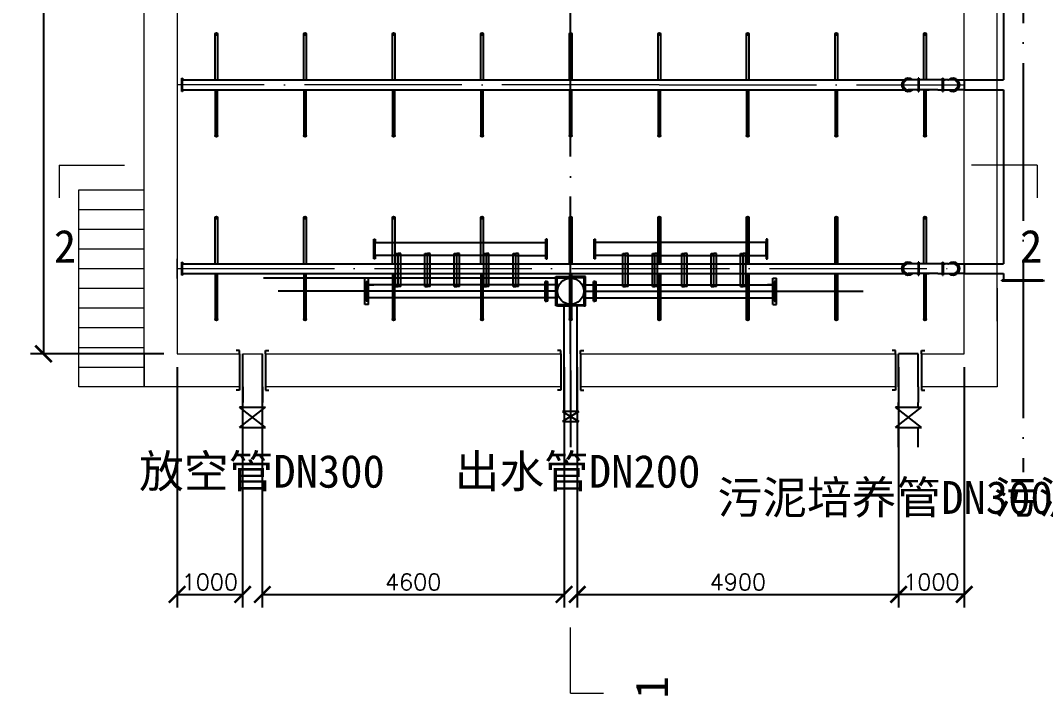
# Model space of a CAD drawing. Header units: millimetres. Extents: x 279 to 2876, y -494 to 1800.
# Drawn here: x 2311 to 2466.7, y 788.1 to 891 of the extents above; entities that cross this region are included whole.
import ezdxf

# ---------------------------------------------------------------- set-up
doc = ezdxf.new("R2010")
doc.units = ezdxf.units.MM
doc.linetypes.add('ACAD_ISO04W100', pattern=[30, 24, -3, 0, -3])
doc.layers.add('图层1', color=1, linetype='Continuous', lineweight=25, plot=False)
doc.layers.add('图层2', color=5, linetype='Continuous', lineweight=25, plot=False)
doc.layers.add('图层3', color=2, linetype='Continuous')
doc.styles.get("Standard").update_dxf_attribs({"font": 'txt', "bigfont": 'gbcbig.shx'})
doc.dimstyles.new('副本 ISO-25', dxfattribs={"dimtxt": 2.5, "dimasz": 2.5, "dimexe": 2, "dimexo": 2, "dimtad": 1, "dimlfac": 100, "dimtxsty": 'Standard', "dimblk": 'ARCHTICK', "dimcen": 2.5, "dimadec": 0, "dimazin": 0, "dimtfac": 1, "dimtmove": 0, "dimatfit": 3, "dimfxl": 1, "dimarcsym": 0})

# ---------------------------------------------------------------- blocks, each defined once
blk = doc.blocks.new('_ArchTick')
at = {"color": 0, "linetype": 'ByBlock', "const_width": 0.15}
blk.add_lwpolyline([(-0.5, -0.5), (0.5, 0.5)], dxfattribs=at)
blk = doc.blocks.new('*D5')
at = {"layer": '图层3', "color": 0, "lineweight": -2, "transparency": 16777216}
for p, q in [((2444.89, 838.17), (2444.89, 801.52)), ((2454.89, 838.17), (2454.89, 801.52)), ((2454.89, 803.52), (2444.89, 803.52))]:
    blk.add_line(p, q, dxfattribs=at)
at = {"layer": '图层3', "color": 0, "lineweight": -2, "transparency": 16777216, "xscale": 2.5, "yscale": 2.5, "zscale": 2.5, "rotation": 180}
blk.add_blockref('_ArchTick', (2444.89, 803.52), dxfattribs=at)
at = {"layer": '图层3', "color": 0, "lineweight": -2, "transparency": 16777216, "xscale": 2.5, "yscale": 2.5, "zscale": 2.5}
blk.add_blockref('_ArchTick', (2454.89, 803.52), dxfattribs=at)
at = {"layer": '图层3', "color": 0, "transparency": 16777216, "insert": (2449.89, 805.4), "char_height": 2.5, "attachment_point": 5}
blk.add_mtext('1000', dxfattribs=at)
blk = doc.blocks.new('*D6')
at = {"layer": '图层3', "color": 0, "lineweight": -2, "transparency": 16777216}
for p, q in [((2334.89, 838.17), (2334.89, 801.52)), ((2344.89, 838.17), (2344.89, 801.52)), ((2334.89, 803.52), (2344.89, 803.52))]:
    blk.add_line(p, q, dxfattribs=at)
at = {"layer": '图层3', "color": 0, "lineweight": -2, "transparency": 16777216, "xscale": 2.5, "yscale": 2.5, "zscale": 2.5, "rotation": 180}
blk.add_blockref('_ArchTick', (2334.89, 803.52), dxfattribs=at)
at = {"layer": '图层3', "color": 0, "lineweight": -2, "transparency": 16777216, "xscale": 2.5, "yscale": 2.5, "zscale": 2.5}
blk.add_blockref('_ArchTick', (2344.89, 803.52), dxfattribs=at)
at = {"layer": '图层3', "color": 0, "transparency": 16777216, "insert": (2339.89, 805.4), "char_height": 2.5, "attachment_point": 5}
blk.add_mtext('1000', dxfattribs=at)
blk = doc.blocks.new('*D7')
at = {"layer": '图层3', "color": 0, "lineweight": -2, "transparency": 16777216}
for p, q in [((2347.89, 838.17), (2347.89, 801.52)), ((2393.89, 838.17), (2393.89, 801.52)), ((2347.89, 803.52), (2393.89, 803.52))]:
    blk.add_line(p, q, dxfattribs=at)
at = {"layer": '图层3', "color": 0, "lineweight": -2, "transparency": 16777216, "xscale": 2.5, "yscale": 2.5, "zscale": 2.5, "rotation": 180}
blk.add_blockref('_ArchTick', (2347.89, 803.52), dxfattribs=at)
at = {"layer": '图层3', "color": 0, "lineweight": -2, "transparency": 16777216, "xscale": 2.5, "yscale": 2.5, "zscale": 2.5}
blk.add_blockref('_ArchTick', (2393.89, 803.52), dxfattribs=at)
at = {"layer": '图层3', "color": 0, "transparency": 16777216, "insert": (2370.89, 805.4), "char_height": 2.5, "attachment_point": 5}
blk.add_mtext('4600', dxfattribs=at)
blk = doc.blocks.new('*D4')
at = {"layer": '图层3', "color": 0, "lineweight": -2, "transparency": 16777216}
for p, q in [((2395.89, 838.17), (2395.89, 801.52)), ((2444.89, 838.17), (2444.89, 801.52)), ((2395.89, 803.52), (2444.89, 803.52))]:
    blk.add_line(p, q, dxfattribs=at)
at = {"layer": '图层3', "color": 0, "lineweight": -2, "transparency": 16777216, "xscale": 2.5, "yscale": 2.5, "zscale": 2.5, "rotation": 180}
blk.add_blockref('_ArchTick', (2395.89, 803.52), dxfattribs=at)
at = {"layer": '图层3', "color": 0, "lineweight": -2, "transparency": 16777216, "xscale": 2.5, "yscale": 2.5, "zscale": 2.5}
blk.add_blockref('_ArchTick', (2444.89, 803.52), dxfattribs=at)
at = {"layer": '图层3', "color": 0, "transparency": 16777216, "insert": (2420.39, 805.4), "char_height": 2.5, "attachment_point": 5}
blk.add_mtext('4900', dxfattribs=at)
blk = doc.blocks.new('*D9')
at = {"layer": '图层3', "color": 0, "lineweight": -2, "transparency": 16777216}
for p, q in [((2332.89, 1090.17), (2312.53, 1090.17)), ((2314.53, 1090.17), (2314.53, 840.17)), ((2332.89, 840.17), (2312.53, 840.17))]:
    blk.add_line(p, q, dxfattribs=at)
at = {"layer": '图层3', "color": 0, "lineweight": -2, "transparency": 16777216, "xscale": 2.5, "yscale": 2.5, "zscale": 2.5}
for p, rotation in [((2314.53, 1090.17), 90), ((2314.53, 840.17), 270)]:
    blk.add_blockref('_ArchTick', p, dxfattribs=dict(at, rotation=rotation))
at = {"layer": '图层3', "color": 0, "transparency": 16777216, "insert": (2312.65, 965.17), "char_height": 2.5, "attachment_point": 5, "rotation": 90}
blk.add_mtext('25000', dxfattribs=at)

msp = doc.modelspace()

# ---------------------------------------------------------------- linework, layer by layer
at = {"lineweight": 0}
for p, q in [((2459.89453, 845.16504), (2459.89453, 1095.16504)), ((2459.89453, 845.16504), (2459.89453, 1095.16504)), ((2329.89453, 835.16504), (2329.89453, 1085.16504)), ((2334.89453, 1080.16504), (2334.89453, 840.16504)), ((2454.89453, 840.16504), (2454.89453, 1080.16504)), ((2316.90268, 868.93092), (2316.90268, 863.93092)), ((2316.90268, 868.93092), (2326.90268, 868.93092)), ((2454.89453, 865.16504), (2454.89453, 868.66504)), ((2466.00491, 868.93092), (2456.00491, 868.93092)), ((2466.00491, 868.93092), (2456.00491, 868.93092)), ((2466.00491, 868.93092), (2466.00491, 863.93092)), ((2466.00491, 868.93092), (2466.00491, 863.93092)), ((2319.89453, 835.16504), (2319.89453, 865.16504)), ((2319.89453, 865.16504), (2329.89453, 865.16504)), ((2319.89453, 862.16504), (2329.89453, 862.16504)), ((2319.89453, 859.16504), (2329.89453, 859.16504)), ((2319.89453, 856.16504), (2329.89453, 856.16504)), ((2334.89453, 851.66504), (2334.89453, 854.66504)), ((2319.89453, 853.16504), (2329.89453, 853.16504)), ((2319.89453, 850.16504), (2329.89453, 850.16504)), ((2454.89453, 840.16504), (2454.89453, 850.16504)), ((2459.89453, 850.16504), (2459.89453, 840.16504)), ((2459.89453, 850.16504), (2459.89453, 840.16504)), ((2319.89453, 847.16504), (2329.89453, 847.16504)), ((2319.89453, 844.16504), (2329.89453, 844.16504)), ((2319.89453, 841.16504), (2329.89453, 841.16504)), ((2329.89453, 840.16504), (2329.89453, 835.16504)), ((2334.89453, 840.16504), (2344.39453, 840.16504)), ((2344.89453, 840.16504), (2347.89453, 840.16504)), ((2348.39453, 840.16504), (2393.39453, 840.16504)), ((2394.89453, 840.16504), (2394.89453, 837.61302)), ((2396.39453, 840.16504), (2444.39453, 840.16504)), ((2448.39453, 840.16504), (2454.89453, 840.16504)), ((2459.89453, 840.16504), (2459.89453, 835.16504)), ((2459.89453, 840.16504), (2459.89453, 835.16504)), ((2319.89453, 838.16504), (2329.89453, 838.16504)), ((2329.89453, 835.16504), (2319.89453, 835.16504)), ((2344.39453, 835.16504), (2329.89453, 835.16504)), ((2393.39453, 835.16504), (2348.39453, 835.16504)), ((2444.39453, 835.16504), (2396.39453, 835.16504)), ((2459.89453, 835.16504), (2448.39453, 835.16504)), ((2394.89453, 788.46426), (2394.89453, 798.46426)), ((2394.89453, 788.46426), (2399.89453, 788.46426))]:
    msp.add_line(p, q, dxfattribs=at)
at = {"linetype": 'ACAD_ISO04W100'}
for p, q in [((2463.89458, 1095.16504), (2463.89458, 822.16504)), ((2463.89458, 1095.16504), (2463.89458, 822.16504)), ((2394.89453, 840.16504), (2394.89453, 1090.16504)), ((2394.89453, 837.61302), (2394.89453, 825.97504))]:
    msp.add_line(p, q, dxfattribs=at)
at = {"linetype": 'ACAD_ISO04W100', "lineweight": 0}
for p, q in [((2408.39453, 881.16504), (2334.89453, 881.16504)), ((2408.39453, 881.16504), (2454.89453, 881.16504)), ((2334.89453, 853.16504), (2454.89453, 853.16504)), ((2394.89453, 837.61302), (2394.89453, 840.16504))]:
    msp.add_line(p, q, dxfattribs=at)
for p, q in [((2364.89453, 857.16562), (2364.89453, 857.66562)), ((2364.89453, 857.66562), (2365.09453, 857.66562)), ((2364.89453, 854.66562), (2364.89453, 857.16562)), ((2365.09453, 857.66562), (2365.09453, 857.16562)), ((2365.09453, 855.16562), (2365.09453, 857.16562)), ((2365.09453, 857.16562), (2391.11553, 857.16562)), ((2391.11553, 854.66562), (2391.11553, 857.66562)), ((2391.31553, 857.66562), (2391.11553, 857.66562)), ((2391.31553, 857.36562), (2391.31553, 857.66562)), ((2391.31553, 857.16562), (2391.31553, 857.36562)), ((2391.31553, 855.16562), (2391.31553, 857.16562)), ((2398.47354, 857.36562), (2398.47354, 857.66562)), ((2398.47354, 857.66562), (2398.67354, 857.66562)), ((2398.47354, 857.16562), (2398.47354, 857.36562)), ((2398.47354, 855.16562), (2398.47354, 857.16562)), ((2398.67354, 854.66562), (2398.67354, 857.66562)), ((2424.69453, 857.16562), (2398.67354, 857.16562)), ((2424.89453, 857.66562), (2424.69453, 857.66562)), ((2424.69453, 857.66562), (2424.69453, 857.16562)), ((2424.69453, 855.16562), (2424.69453, 857.16562)), ((2424.89453, 857.16562), (2424.89453, 857.66562)), ((2424.89453, 854.66562), (2424.89453, 857.16562)), ((2365.09453, 854.66562), (2364.89453, 854.66562)), ((2386.5287, 855.16562), (2365.09453, 855.16562)), ((2365.09453, 855.16562), (2365.09453, 854.66562)), ((2368.18137, 850.41562), (2368.18137, 855.46562)), ((2368.18137, 855.46562), (2368.58137, 855.46562)), ((2368.58137, 850.71562), (2368.58137, 855.46562)), ((2368.58137, 850.71562), (2368.58137, 855.46562)), ((2368.98137, 855.46562), (2368.58137, 855.46562)), ((2368.58137, 850.71562), (2368.58137, 855.40636)), ((2368.98137, 850.41562), (2368.98137, 855.46562)), ((2372.6682, 850.41562), (2372.6682, 855.46562)), ((2372.6682, 855.46562), (2373.0682, 855.46562)), ((2373.0682, 850.71562), (2373.0682, 855.46562)), ((2373.0682, 850.71562), (2373.0682, 855.46562)), ((2373.0682, 850.71562), (2373.0682, 855.46562)), ((2373.4682, 855.46562), (2373.0682, 855.46562)), ((2373.4682, 850.41562), (2373.4682, 855.46562)), ((2377.15503, 850.41562), (2377.15503, 855.46562)), ((2377.15503, 855.46562), (2377.55503, 855.46562)), ((2377.55503, 850.71562), (2377.55503, 855.46562)), ((2377.55503, 850.71562), (2377.55503, 855.46562)), ((2377.55503, 850.71562), (2377.55503, 855.46562)), ((2377.95503, 855.46562), (2377.55503, 855.46562)), ((2377.95503, 850.41562), (2377.95503, 855.46562)), ((2381.64186, 850.41562), (2381.64186, 855.46562)), ((2381.64186, 855.46562), (2382.04186, 855.46562)), ((2382.04186, 850.71562), (2382.04186, 855.46562)), ((2382.04186, 850.71562), (2382.04186, 855.46562)), ((2382.04186, 850.71562), (2382.04186, 855.46562)), ((2382.44186, 855.46562), (2382.04186, 855.46562)), ((2382.44186, 850.41562), (2382.44186, 855.46562)), ((2386.1287, 850.41562), (2386.1287, 855.46562)), ((2386.1287, 855.46562), (2386.5287, 855.46562)), ((2386.5287, 850.71562), (2386.5287, 855.46562)), ((2386.5287, 850.71562), (2386.5287, 855.46562)), ((2386.9287, 855.46562), (2386.5287, 855.46562)), ((2386.5287, 855.16562), (2389.29534, 855.16562)), ((2386.9287, 850.41562), (2386.9287, 855.46562)), ((2389.29534, 855.16562), (2391.11553, 855.16562)), ((2391.11553, 854.66562), (2391.31553, 854.66562)), ((2391.31553, 854.66562), (2391.31553, 855.16562)), ((2398.47354, 854.66562), (2398.47354, 855.16562)), ((2398.67354, 854.66562), (2398.47354, 854.66562)), ((2400.49373, 855.16562), (2398.67354, 855.16562)), ((2403.26037, 855.16562), (2400.49373, 855.16562)), ((2402.86037, 850.41562), (2402.86037, 855.46562)), ((2402.86037, 855.46562), (2403.26037, 855.46562)), ((2403.26037, 850.71562), (2403.26037, 855.46562)), ((2403.66037, 855.46562), (2403.26037, 855.46562)), ((2403.26037, 850.71562), (2403.26037, 855.46562)), ((2403.26037, 855.16562), (2424.69453, 855.16562)), ((2403.66037, 850.41562), (2403.66037, 855.46562)), ((2407.34721, 850.41562), (2407.34721, 855.46562)), ((2407.34721, 855.46562), (2407.74721, 855.46562)), ((2407.74721, 850.71562), (2407.74721, 855.46562)), ((2407.74721, 850.71562), (2407.74721, 855.46562)), ((2408.14721, 855.46562), (2407.74721, 855.46562)), ((2407.74721, 850.71562), (2407.74721, 855.46562)), ((2408.14721, 850.41562), (2408.14721, 855.46562)), ((2411.83404, 850.41562), (2411.83404, 855.46562)), ((2411.83404, 855.46562), (2412.23404, 855.46562)), ((2412.23404, 850.71562), (2412.23404, 855.46562)), ((2412.23404, 850.71562), (2412.23404, 855.46562)), ((2412.63404, 855.46562), (2412.23404, 855.46562)), ((2412.23404, 850.71562), (2412.23404, 855.46562)), ((2412.63404, 850.41562), (2412.63404, 855.46562)), ((2416.32087, 850.41562), (2416.32087, 855.46562)), ((2416.32087, 855.46562), (2416.72087, 855.46562)), ((2416.72087, 850.71562), (2416.72087, 855.46562)), ((2416.72087, 850.71562), (2416.72087, 855.46562)), ((2417.12087, 855.46562), (2416.72087, 855.46562)), ((2416.72087, 850.71562), (2416.72087, 855.46562)), ((2417.12087, 850.41562), (2417.12087, 855.46562)), ((2420.8077, 850.41562), (2420.8077, 855.46562)), ((2420.8077, 855.46562), (2421.2077, 855.46562)), ((2421.2077, 850.71562), (2421.2077, 855.46562)), ((2421.6077, 855.46562), (2421.2077, 855.46562)), ((2421.2077, 850.71562), (2421.2077, 855.46562)), ((2421.2077, 850.71562), (2421.2077, 855.40636)), ((2421.6077, 850.41562), (2421.6077, 855.46562)), ((2424.69453, 855.16562), (2424.69453, 854.66562)), ((2424.69453, 854.66562), (2424.89453, 854.66562)), ((2394.89453, 851.71562), (2348.08603, 851.71562)), ((2363.79453, 851.71562), (2363.49453, 851.71562)), ((2363.49453, 851.67864), (2363.49453, 851.71562)), ((2363.49453, 847.95383), (2363.49453, 851.67864)), ((2364.09453, 851.71562), (2363.79453, 851.71562)), ((2364.09453, 851.67864), (2364.09453, 851.71562)), ((2364.09453, 847.95383), (2364.09453, 851.67864)), ((2392.64453, 847.46562), (2392.64453, 851.96562)), ((2392.64453, 851.96562), (2394.89453, 851.96562)), ((2392.84453, 847.66562), (2392.84453, 851.96562)), ((2392.84453, 851.76562), (2394.89453, 851.76562)), ((2397.14453, 851.96562), (2394.89453, 851.96562)), ((2396.94453, 851.76562), (2394.89453, 851.76562)), ((2394.89453, 847.66562), (2394.89453, 851.76562)), ((2396.94453, 847.66562), (2396.94453, 851.96562)), ((2397.14453, 847.46562), (2397.14453, 851.96562)), ((2425.69453, 851.67864), (2425.69453, 851.71562)), ((2425.69453, 851.71562), (2425.99453, 851.71562)), ((2425.69453, 847.95383), (2425.69453, 851.67864)), ((2425.99453, 851.71562), (2426.29453, 851.71562)), ((2426.29453, 851.67864), (2426.29453, 851.71562)), ((2426.29453, 847.95383), (2426.29453, 851.67864)), ((2363.69453, 850.71562), (2363.69453, 851.21562)), ((2363.69453, 851.21562), (2363.89453, 851.21562)), ((2363.69453, 848.21562), (2363.69453, 850.71562)), ((2363.89453, 851.21562), (2363.89453, 850.71562)), ((2363.89453, 848.71562), (2363.89453, 850.71562)), ((2363.89453, 850.71562), (2364.89453, 850.71562)), ((2391.01553, 850.71562), (2364.09453, 850.71562)), ((2371.68937, 850.71562), (2364.89453, 850.71562)), ((2368.18137, 850.41562), (2368.58137, 850.41562)), ((2368.58137, 850.71562), (2368.58137, 850.41562)), ((2368.58137, 850.71562), (2368.58137, 850.41562)), ((2368.98137, 850.41562), (2368.58137, 850.41562)), ((2392.64453, 850.71562), (2371.68937, 850.71562)), ((2372.6682, 850.41562), (2373.0682, 850.41562)), ((2373.0682, 850.71562), (2373.0682, 850.41562)), ((2373.0682, 850.71562), (2373.0682, 850.41562)), ((2373.4682, 850.41562), (2373.0682, 850.41562)), ((2377.15503, 850.41562), (2377.55503, 850.41562)), ((2377.55503, 850.71562), (2377.55503, 850.41562)), ((2377.55503, 850.71562), (2377.55503, 850.41562)), ((2377.95503, 850.41562), (2377.55503, 850.41562)), ((2381.64186, 850.41562), (2382.04186, 850.41562)), ((2382.04186, 850.71562), (2382.04186, 850.41562)), ((2382.04186, 850.71562), (2382.04186, 850.41562)), ((2382.44186, 850.41562), (2382.04186, 850.41562)), ((2386.1287, 850.41562), (2386.5287, 850.41562)), ((2386.5287, 850.71562), (2386.5287, 850.41562)), ((2386.5287, 850.71562), (2386.5287, 850.41562)), ((2386.9287, 850.41562), (2386.5287, 850.41562)), ((2391.01553, 848.21562), (2391.01553, 851.21562)), ((2391.21553, 851.21562), (2391.01553, 851.21562)), ((2391.21553, 850.91562), (2391.21553, 851.21562)), ((2391.21553, 851.21562), (2391.41553, 851.21562)), ((2391.21553, 850.71562), (2391.21553, 850.91562)), ((2391.21553, 848.71562), (2391.21553, 850.71562)), ((2391.41553, 848.21562), (2391.41553, 851.21562)), ((2397.14453, 850.71562), (2418.0997, 850.71562)), ((2398.37354, 848.21562), (2398.37354, 851.21562)), ((2398.57354, 851.21562), (2398.37354, 851.21562)), ((2398.57354, 850.91562), (2398.57354, 851.21562)), ((2398.57354, 851.21562), (2398.77354, 851.21562)), ((2398.57354, 850.71562), (2398.57354, 850.91562)), ((2398.57354, 848.71562), (2398.57354, 850.71562)), ((2398.77354, 848.21562), (2398.77354, 851.21562)), ((2398.77354, 850.71562), (2425.69453, 850.71562)), ((2402.86037, 850.41562), (2403.26037, 850.41562)), ((2403.26037, 850.71562), (2403.26037, 850.41562)), ((2403.26037, 850.71562), (2403.26037, 850.41562)), ((2403.66037, 850.41562), (2403.26037, 850.41562)), ((2407.34721, 850.41562), (2407.74721, 850.41562)), ((2407.74721, 850.71562), (2407.74721, 850.41562)), ((2407.74721, 850.71562), (2407.74721, 850.41562)), ((2408.14721, 850.41562), (2407.74721, 850.41562)), ((2411.83404, 850.41562), (2412.23404, 850.41562)), ((2412.23404, 850.71562), (2412.23404, 850.41562)), ((2412.23404, 850.71562), (2412.23404, 850.41562)), ((2412.63404, 850.41562), (2412.23404, 850.41562)), ((2416.32087, 850.41562), (2416.72087, 850.41562)), ((2416.72087, 850.71562), (2416.72087, 850.41562)), ((2416.72087, 850.71562), (2416.72087, 850.41562)), ((2417.12087, 850.41562), (2416.72087, 850.41562)), ((2418.0997, 850.71562), (2424.89453, 850.71562)), ((2420.8077, 850.41562), (2421.2077, 850.41562)), ((2421.2077, 850.71562), (2421.2077, 850.41562)), ((2421.2077, 850.71562), (2421.2077, 850.41562)), ((2421.6077, 850.41562), (2421.2077, 850.41562)), ((2425.89453, 850.71562), (2424.89453, 850.71562)), ((2426.09453, 851.21562), (2425.89453, 851.21562)), ((2425.89453, 851.21562), (2425.89453, 850.71562)), ((2425.89453, 848.71562), (2425.89453, 850.71562)), ((2426.09453, 850.71562), (2426.09453, 851.21562)), ((2426.09453, 848.21562), (2426.09453, 850.71562)), ((2392.64453, 849.71562), (2350.28434, 849.71562)), ((2364.89453, 848.71562), (2363.89453, 848.71562)), ((2363.89453, 848.71562), (2363.89453, 848.21562)), ((2370.61753, 848.71562), (2364.89453, 848.71562)), ((2392.64453, 848.71562), (2370.61753, 848.71562)), ((2391.21553, 849.71562), (2391.01553, 849.71562)), ((2391.21553, 848.21562), (2391.21553, 848.71562)), ((2397.14453, 849.71562), (2439.50473, 849.71562)), ((2397.14453, 848.71562), (2419.17154, 848.71562)), ((2398.57354, 849.71562), (2398.77354, 849.71562)), ((2398.57354, 848.21562), (2398.57354, 848.71562)), ((2419.17154, 848.71562), (2424.89453, 848.71562)), ((2424.89453, 848.71562), (2425.89453, 848.71562)), ((2425.89453, 848.71562), (2425.89453, 848.21562)), ((2363.49453, 847.71562), (2363.49453, 847.95383)), ((2363.79453, 847.71562), (2363.49453, 847.71562)), ((2364.09453, 847.71562), (2363.64453, 847.71562)), ((2363.89453, 848.21562), (2363.69453, 848.21562)), ((2364.09453, 847.71562), (2364.09453, 847.95383)), ((2391.01553, 848.21562), (2391.21553, 848.21562)), ((2391.41553, 848.21562), (2391.21553, 848.21562)), ((2394.89453, 847.66562), (2392.64453, 847.66562)), ((2392.89453, 847.46562), (2392.64453, 847.46562)), ((2392.89453, 847.46562), (2394.89453, 847.46562)), ((2393.89453, 831.88135), (2393.89453, 847.46562)), ((2394.89453, 847.66562), (2397.14453, 847.66562)), ((2396.89453, 847.46562), (2394.89453, 847.46562)), ((2395.89453, 831.88135), (2395.89453, 847.46562)), ((2396.89453, 847.46562), (2397.14453, 847.46562)), ((2398.37354, 848.21562), (2398.57354, 848.21562)), ((2398.77354, 848.21562), (2398.57354, 848.21562)), ((2425.69453, 847.71562), (2425.69453, 847.95383)), ((2425.69453, 847.71562), (2426.14453, 847.71562)), ((2425.89453, 848.21562), (2426.09453, 848.21562)), ((2425.99453, 847.71562), (2426.29453, 847.71562)), ((2426.29453, 847.71562), (2426.29453, 847.95383)), ((2344.39453, 840.66504), (2343.89453, 840.66504)), ((2344.39453, 840.16504), (2344.39453, 840.66504)), ((2348.39453, 840.16504), (2348.39453, 840.66504)), ((2348.39453, 840.66504), (2348.89453, 840.66504)), ((2393.39453, 840.66504), (2392.89453, 840.66504)), ((2393.39453, 840.16504), (2393.39453, 840.66504)), ((2396.39453, 840.16504), (2396.39453, 840.66504)), ((2396.39453, 840.66504), (2396.89453, 840.66504)), ((2444.39453, 840.66504), (2443.89453, 840.66504)), ((2444.39453, 840.16504), (2444.39453, 840.66504)), ((2448.39453, 840.16504), (2448.39453, 840.66504)), ((2448.39453, 840.66504), (2448.89453, 840.66504)), ((2344.39453, 840.16504), (2344.39453, 835.16504)), ((2348.39453, 840.16504), (2348.39453, 835.16504)), ((2393.39453, 840.16504), (2393.39453, 835.16504)), ((2396.39453, 840.16504), (2396.39453, 835.16504)), ((2444.39453, 840.16504), (2444.39453, 835.16504)), ((2448.39453, 840.16504), (2448.39453, 835.16504)), ((2344.39453, 834.66504), (2343.89453, 834.66504)), ((2344.39453, 835.16504), (2344.39453, 834.66504)), ((2344.89453, 835.16504), (2344.89453, 832.77254)), ((2344.89453, 835.16504), (2344.89453, 832.77254)), ((2344.89453, 835.16504), (2344.89453, 832.77254)), ((2344.89453, 835.16504), (2344.89453, 832.77254)), ((2347.89453, 835.16504), (2347.89453, 832.77254)), ((2347.89453, 835.16504), (2347.89453, 832.77254)), ((2347.89453, 835.16504), (2347.89453, 832.77254)), ((2347.89453, 835.16504), (2347.89453, 832.77254)), ((2348.39453, 835.16504), (2348.39453, 834.66504)), ((2348.39453, 834.66504), (2348.89453, 834.66504)), ((2393.39453, 834.66504), (2392.89453, 834.66504)), ((2393.39453, 835.16504), (2393.39453, 834.66504)), ((2396.39453, 835.16504), (2396.39453, 834.66504)), ((2396.39453, 834.66504), (2396.89453, 834.66504)), ((2444.39453, 834.66504), (2443.89453, 834.66504)), ((2444.39453, 835.16504), (2444.39453, 834.66504)), ((2444.89453, 835.16504), (2444.89453, 832.77254)), ((2444.89453, 835.16504), (2444.89453, 832.77254)), ((2444.89453, 835.16504), (2444.89453, 832.77254)), ((2444.89453, 835.16504), (2444.89453, 832.77254)), ((2447.89453, 835.16504), (2447.89453, 832.77254)), ((2447.89453, 835.16504), (2447.89453, 832.77254)), ((2447.89453, 835.16504), (2447.89453, 832.77254)), ((2447.89453, 835.16504), (2447.89453, 832.77254)), ((2448.39453, 835.16504), (2448.39453, 834.66504)), ((2448.39453, 834.66504), (2448.89453, 834.66504)), ((2395.89453, 831.88135), (2395.89453, 833.38135)), ((2344.89453, 832.07004), (2344.39453, 832.07004)), ((2344.39453, 828.97504), (2348.39453, 832.07004)), ((2348.39453, 828.97504), (2344.39453, 832.07004)), ((2344.89453, 832.07004), (2344.89453, 832.77254)), ((2344.89453, 832.07004), (2344.89453, 832.77254)), ((2344.89453, 832.07004), (2344.89453, 832.77254)), ((2344.89453, 832.07004), (2344.89453, 832.77254)), ((2344.89453, 832.07004), (2347.89453, 832.07004)), ((2347.89453, 832.07004), (2347.89453, 832.77254)), ((2347.89453, 832.07004), (2347.89453, 832.77254)), ((2347.89453, 832.07004), (2347.89453, 832.77254)), ((2347.89453, 832.07004), (2347.89453, 832.77254)), ((2347.89453, 832.07004), (2348.39453, 832.07004)), ((2393.89453, 831.38135), (2393.64453, 831.38135)), ((2396.14453, 831.38135), (2393.64453, 829.88135)), ((2393.64453, 831.38135), (2396.14453, 829.88135)), ((2393.89453, 831.38135), (2393.89453, 831.88135)), ((2395.89453, 831.38135), (2393.89453, 831.38135)), ((2395.89453, 831.38135), (2395.89453, 831.88135)), ((2395.89453, 831.38135), (2396.14453, 831.38135)), ((2444.89453, 832.07004), (2444.39453, 832.07004)), ((2444.39453, 828.97504), (2448.39453, 832.07004)), ((2448.39453, 828.97504), (2444.39453, 832.07004)), ((2444.89453, 832.07004), (2444.89453, 832.77254)), ((2444.89453, 832.07004), (2444.89453, 832.77254)), ((2444.89453, 832.07004), (2444.89453, 832.77254)), ((2444.89453, 832.07004), (2444.89453, 832.77254)), ((2444.89453, 832.07004), (2447.89453, 832.07004)), ((2447.89453, 832.07004), (2447.89453, 832.77254)), ((2447.89453, 832.07004), (2447.89453, 832.77254)), ((2447.89453, 832.07004), (2447.89453, 832.77254)), ((2447.89453, 832.07004), (2447.89453, 832.77254)), ((2447.89453, 832.07004), (2448.39453, 832.07004)), ((2393.89453, 829.88135), (2393.64453, 829.88135)), ((2393.89453, 829.88135), (2395.89453, 829.88135)), ((2393.89453, 829.88135), (2393.89453, 827.88135)), ((2396.14453, 829.88135), (2395.89453, 829.88135)), ((2395.89453, 829.88135), (2395.89453, 827.88135)), ((2344.89453, 828.97504), (2344.39453, 828.97504)), ((2344.89453, 825.97504), (2344.89453, 828.97504)), ((2344.89453, 828.97504), (2347.89453, 828.97504)), ((2347.89453, 825.97504), (2347.89453, 828.97504)), ((2347.89453, 828.97504), (2348.39453, 828.97504)), ((2444.89453, 828.97504), (2444.39453, 828.97504)), ((2444.89453, 825.97504), (2444.89453, 828.97504)), ((2444.89453, 828.97504), (2447.89453, 828.97504)), ((2447.89453, 825.97504), (2447.89453, 828.97504)), ((2447.89453, 828.97504), (2448.39453, 828.97504)), ((2393.89453, 827.88135), (2393.89453, 825.97504)), ((2395.89453, 827.88135), (2395.89453, 825.97504))]:
    msp.add_line(p, q)
at = {"color": 0}
msp.add_line((2447.89453, 835.16504), (2447.89453, 840.16504), dxfattribs=at)
msp.add_circle((2394.89453, 849.71562), 2)
at = {"lineweight": 0}
for p in [(2319.89453, 862.16504), (2319.89453, 859.16504), (2319.89453, 856.16504), (2319.89453, 853.16504), (2319.89453, 850.16504), (2319.89453, 847.16504), (2319.89453, 844.16504), (2319.89453, 841.16504), (2319.89453, 838.16504)]:
    msp.add_point(p, dxfattribs=at)
for p in [(2368.58137, 850.71562), (2373.0682, 850.71562), (2377.55503, 850.71562), (2382.04186, 850.71562), (2386.5287, 850.71562), (2403.26037, 850.71562), (2407.74721, 850.71562), (2412.23404, 850.71562), (2416.72087, 850.71562), (2421.2077, 850.71562)]:
    msp.add_point(p)
at = {"layer": '图层1'}
for p, q in [((2450.89453, 881.91504), (2446.34729, 881.91504)), ((2447.8042, 882.01504), (2447.8042, 882.03504)), ((2447.8042, 882.03504), (2447.8292, 882.03504)), ((2447.8292, 882.01504), (2447.8042, 882.01504)), ((2447.8292, 882.03504), (2447.8292, 882.05504)), ((2447.8292, 882.05504), (2447.8392, 882.05504)), ((2447.8292, 882.03504), (2447.8292, 882.01504)), ((2447.8292, 882.01504), (2447.8292, 881.99504)), ((2447.8292, 881.99504), (2447.8392, 881.99504)), ((2447.8392, 882.05504), (2447.8392, 882.03504)), ((2447.8392, 882.03504), (2447.8542, 882.03504)), ((2447.8392, 882.01504), (2447.8392, 882.03504)), ((2447.8542, 882.01504), (2447.8392, 882.01504)), ((2447.8392, 881.99504), (2447.8392, 882.01504)), ((2447.9542, 882.16504), (2447.8542, 882.16504)), ((2447.8542, 882.16504), (2447.8542, 880.45633)), ((2447.8542, 882.16504), (2447.8542, 880.16364)), ((2447.8542, 882.16504), (2447.9542, 882.16504)), ((2447.8542, 882.01504), (2447.8542, 881.91504)), ((2447.9542, 882.01504), (2447.9542, 882.16504)), ((2447.9542, 882.16504), (2447.9542, 880.16364)), ((2447.9542, 882.03504), (2447.9742, 882.03504)), ((2447.9542, 881.91504), (2447.9542, 882.01504)), ((2447.9742, 882.01504), (2447.9542, 882.01504)), ((2447.9542, 880.16504), (2447.9542, 881.91504)), ((2447.9742, 882.03504), (2447.9742, 882.01504)), ((2451.29453, 881.91504), (2450.89453, 881.91504)), ((2451.89453, 881.91504), (2451.29453, 881.91504)), ((2451.54964, 882.01504), (2451.54964, 882.03504)), ((2451.54964, 882.03504), (2451.57464, 882.03504)), ((2451.57464, 882.01504), (2451.54964, 882.01504)), ((2451.57464, 882.03504), (2451.57464, 882.05504)), ((2451.57464, 882.05504), (2451.58464, 882.05504)), ((2451.57464, 882.03504), (2451.57464, 882.01504)), ((2451.57464, 882.01504), (2451.57464, 881.99504)), ((2451.57464, 881.99504), (2451.58464, 881.99504)), ((2451.58464, 882.05504), (2451.58464, 882.03504)), ((2451.58464, 882.03504), (2451.59964, 882.03504)), ((2451.58464, 882.01504), (2451.58464, 882.03504)), ((2451.59964, 882.01504), (2451.58464, 882.01504)), ((2451.58464, 881.99504), (2451.58464, 882.01504)), ((2451.59964, 881.91504), (2451.59964, 882.16504)), ((2451.59964, 882.16504), (2451.69964, 882.16504)), ((2451.59964, 882.16504), (2451.59964, 880.16364)), ((2451.59964, 882.16504), (2451.69964, 882.16504)), ((2451.59964, 882.01504), (2451.59964, 881.91504)), ((2451.59964, 880.16504), (2451.59964, 881.91504)), ((2451.69964, 882.16504), (2451.69964, 881.91504)), ((2451.69964, 882.16504), (2451.69964, 880.16364)), ((2451.69964, 882.03504), (2451.71964, 882.03504)), ((2451.71964, 882.01504), (2451.69964, 882.01504)), ((2451.69964, 880.41504), (2451.69964, 881.91504)), ((2451.71964, 882.03504), (2451.71964, 882.01504)), ((2451.89453, 881.91504), (2451.99453, 881.91504)), ((2452.39453, 881.91504), (2451.99453, 881.91504)), ((2452.39453, 881.91504), (2452.49453, 881.91504)), ((2453.20471, 881.91504), (2452.49453, 881.91504)), ((2453.86615, 881.91504), (2453.89453, 881.91504)), ((2453.89453, 881.91504), (2454.89453, 881.91504)), ((2454.89453, 881.91504), (2454.89453, 880.41504)), ((2450.89453, 880.41504), (2446.34729, 880.41504)), ((2447.8292, 880.31364), (2447.8042, 880.31364)), ((2447.8042, 880.31364), (2447.8042, 880.29364)), ((2447.8042, 880.29364), (2447.8292, 880.29364)), ((2447.8292, 880.31364), (2447.8292, 880.33364)), ((2447.8292, 880.33364), (2447.8392, 880.33364)), ((2447.8292, 880.29364), (2447.8292, 880.31364)), ((2447.8292, 880.29364), (2447.8292, 880.27364)), ((2447.8292, 880.27364), (2447.8392, 880.27364)), ((2447.8392, 880.33364), (2447.8392, 880.31364)), ((2447.8542, 880.31364), (2447.8392, 880.31364)), ((2447.8392, 880.31364), (2447.8392, 880.29364)), ((2447.8392, 880.29364), (2447.8542, 880.29364)), ((2447.8392, 880.27364), (2447.8392, 880.29364)), ((2447.8542, 880.45633), (2447.8542, 880.41504)), ((2447.8542, 880.41504), (2447.8542, 880.16504)), ((2447.8542, 880.16504), (2447.9542, 880.16504)), ((2447.8542, 880.16364), (2447.9542, 880.16364)), ((2447.9742, 880.31364), (2447.9542, 880.31364)), ((2447.9542, 880.29364), (2447.9742, 880.29364)), ((2447.9742, 880.29364), (2447.9742, 880.31364)), ((2450.89453, 880.41504), (2451.29453, 880.41504)), ((2451.29453, 880.41504), (2451.89453, 880.41504)), ((2451.57464, 880.31364), (2451.54964, 880.31364)), ((2451.54964, 880.31364), (2451.54964, 880.29364)), ((2451.54964, 880.29364), (2451.57464, 880.29364)), ((2451.57464, 880.31364), (2451.57464, 880.33364)), ((2451.57464, 880.33364), (2451.58464, 880.33364)), ((2451.57464, 880.29364), (2451.57464, 880.31364)), ((2451.57464, 880.29364), (2451.57464, 880.27364)), ((2451.57464, 880.27364), (2451.58464, 880.27364)), ((2451.58464, 880.33364), (2451.58464, 880.31364)), ((2451.59964, 880.31364), (2451.58464, 880.31364)), ((2451.58464, 880.31364), (2451.58464, 880.29364)), ((2451.58464, 880.29364), (2451.59964, 880.29364)), ((2451.58464, 880.27364), (2451.58464, 880.29364)), ((2451.59964, 880.41504), (2451.59964, 880.16504)), ((2451.69964, 880.16504), (2451.59964, 880.16504)), ((2451.59964, 880.16504), (2451.69964, 880.16504)), ((2451.59964, 880.16364), (2451.69964, 880.16364)), ((2451.69964, 880.41504), (2451.69964, 880.16504)), ((2451.69964, 880.16504), (2451.69964, 880.41504)), ((2451.71964, 880.31364), (2451.69964, 880.31364)), ((2451.69964, 880.29364), (2451.71964, 880.29364)), ((2451.71964, 880.29364), (2451.71964, 880.31364)), ((2451.89453, 880.41504), (2451.99453, 880.41504)), ((2451.99453, 880.41504), (2452.39453, 880.41504)), ((2452.39453, 880.41504), (2452.49453, 880.41504)), ((2452.49453, 880.41504), (2453.19453, 880.41504)), ((2453.89453, 880.41504), (2453.86615, 880.41504)), ((2454.89453, 880.41504), (2453.89453, 880.41504)), ((2450.89453, 853.91504), (2446.34729, 853.91504)), ((2447.8042, 854.01504), (2447.8042, 854.03504)), ((2447.8042, 854.03504), (2447.8292, 854.03504)), ((2447.8292, 854.01504), (2447.8042, 854.01504)), ((2447.8292, 854.03504), (2447.8292, 854.05504)), ((2447.8292, 854.05504), (2447.8392, 854.05504)), ((2447.8292, 854.03504), (2447.8292, 854.01504)), ((2447.8292, 854.01504), (2447.8292, 853.99504)), ((2447.8292, 853.99504), (2447.8392, 853.99504)), ((2447.8392, 854.05504), (2447.8392, 854.03504)), ((2447.8392, 854.03504), (2447.8542, 854.03504)), ((2447.8392, 854.01504), (2447.8392, 854.03504)), ((2447.8542, 854.01504), (2447.8392, 854.01504)), ((2447.8392, 853.99504), (2447.8392, 854.01504)), ((2447.9542, 854.16504), (2447.8542, 854.16504)), ((2447.8542, 854.16504), (2447.8542, 852.45633)), ((2447.8542, 854.16504), (2447.8542, 852.16364)), ((2447.8542, 854.16504), (2447.9542, 854.16504)), ((2447.8542, 854.01504), (2447.8542, 853.91504)), ((2447.9542, 854.01504), (2447.9542, 854.16504)), ((2447.9542, 854.16504), (2447.9542, 852.16364)), ((2447.9542, 854.03504), (2447.9742, 854.03504)), ((2447.9542, 853.91504), (2447.9542, 854.01504)), ((2447.9742, 854.01504), (2447.9542, 854.01504)), ((2447.9542, 852.16504), (2447.9542, 853.91504)), ((2447.9742, 854.03504), (2447.9742, 854.01504)), ((2451.29453, 853.91504), (2450.89453, 853.91504)), ((2451.89453, 853.91504), (2451.29453, 853.91504)), ((2451.54964, 854.01504), (2451.54964, 854.03504)), ((2451.54964, 854.03504), (2451.57464, 854.03504)), ((2451.57464, 854.01504), (2451.54964, 854.01504)), ((2451.57464, 854.03504), (2451.57464, 854.05504)), ((2451.57464, 854.05504), (2451.58464, 854.05504)), ((2451.57464, 854.03504), (2451.57464, 854.01504)), ((2451.57464, 854.01504), (2451.57464, 853.99504)), ((2451.57464, 853.99504), (2451.58464, 853.99504)), ((2451.58464, 854.05504), (2451.58464, 854.03504)), ((2451.58464, 854.03504), (2451.59964, 854.03504)), ((2451.58464, 854.01504), (2451.58464, 854.03504)), ((2451.59964, 854.01504), (2451.58464, 854.01504)), ((2451.58464, 853.99504), (2451.58464, 854.01504)), ((2451.59964, 853.91504), (2451.59964, 854.16504)), ((2451.59964, 854.16504), (2451.69964, 854.16504)), ((2451.59964, 854.16504), (2451.59964, 852.16364)), ((2451.59964, 854.16504), (2451.69964, 854.16504)), ((2451.59964, 854.01504), (2451.59964, 853.91504)), ((2451.59964, 852.16504), (2451.59964, 853.91504)), ((2451.69964, 854.16504), (2451.69964, 853.91504)), ((2451.69964, 854.16504), (2451.69964, 852.16364)), ((2451.69964, 854.03504), (2451.71964, 854.03504)), ((2451.71964, 854.01504), (2451.69964, 854.01504)), ((2451.69964, 852.41504), (2451.69964, 853.91504)), ((2451.71964, 854.03504), (2451.71964, 854.01504)), ((2451.89453, 853.91504), (2451.99453, 853.91504)), ((2452.39453, 853.91504), (2451.99453, 853.91504)), ((2452.39453, 853.91504), (2452.49453, 853.91504)), ((2453.20471, 853.91504), (2452.49453, 853.91504)), ((2453.86615, 853.91504), (2453.89453, 853.91504)), ((2453.89453, 853.91504), (2454.89453, 853.91504)), ((2454.89453, 853.91504), (2454.89453, 852.41504)), ((2450.89453, 852.41504), (2446.34729, 852.41504)), ((2447.8292, 852.31364), (2447.8042, 852.31364)), ((2447.8042, 852.31364), (2447.8042, 852.29364)), ((2447.8042, 852.29364), (2447.8292, 852.29364)), ((2447.8292, 852.31364), (2447.8292, 852.33364)), ((2447.8292, 852.33364), (2447.8392, 852.33364)), ((2447.8292, 852.29364), (2447.8292, 852.31364)), ((2447.8292, 852.29364), (2447.8292, 852.27364)), ((2447.8292, 852.27364), (2447.8392, 852.27364)), ((2447.8392, 852.33364), (2447.8392, 852.31364)), ((2447.8542, 852.31364), (2447.8392, 852.31364)), ((2447.8392, 852.31364), (2447.8392, 852.29364)), ((2447.8392, 852.29364), (2447.8542, 852.29364)), ((2447.8392, 852.27364), (2447.8392, 852.29364)), ((2447.8542, 852.45633), (2447.8542, 852.41504)), ((2447.8542, 852.41504), (2447.8542, 852.16504)), ((2447.8542, 852.16504), (2447.9542, 852.16504)), ((2447.8542, 852.16364), (2447.9542, 852.16364)), ((2447.9742, 852.31364), (2447.9542, 852.31364)), ((2447.9542, 852.29364), (2447.9742, 852.29364)), ((2447.9742, 852.29364), (2447.9742, 852.31364)), ((2450.89453, 852.41504), (2451.29453, 852.41504)), ((2451.29453, 852.41504), (2451.89453, 852.41504)), ((2451.57464, 852.31364), (2451.54964, 852.31364)), ((2451.54964, 852.31364), (2451.54964, 852.29364)), ((2451.54964, 852.29364), (2451.57464, 852.29364)), ((2451.57464, 852.31364), (2451.57464, 852.33364)), ((2451.57464, 852.33364), (2451.58464, 852.33364)), ((2451.57464, 852.29364), (2451.57464, 852.31364)), ((2451.57464, 852.29364), (2451.57464, 852.27364)), ((2451.57464, 852.27364), (2451.58464, 852.27364)), ((2451.58464, 852.33364), (2451.58464, 852.31364)), ((2451.59964, 852.31364), (2451.58464, 852.31364)), ((2451.58464, 852.31364), (2451.58464, 852.29364)), ((2451.58464, 852.29364), (2451.59964, 852.29364)), ((2451.58464, 852.27364), (2451.58464, 852.29364)), ((2451.59964, 852.41504), (2451.59964, 852.16504)), ((2451.69964, 852.16504), (2451.59964, 852.16504)), ((2451.59964, 852.16504), (2451.69964, 852.16504)), ((2451.59964, 852.16364), (2451.69964, 852.16364)), ((2451.69964, 852.41504), (2451.69964, 852.16504)), ((2451.69964, 852.16504), (2451.69964, 852.41504)), ((2451.71964, 852.31364), (2451.69964, 852.31364)), ((2451.69964, 852.29364), (2451.71964, 852.29364)), ((2451.71964, 852.29364), (2451.71964, 852.31364)), ((2451.89453, 852.41504), (2451.99453, 852.41504)), ((2451.99453, 852.41504), (2452.39453, 852.41504)), ((2452.39453, 852.41504), (2452.49453, 852.41504)), ((2452.49453, 852.41504), (2453.19453, 852.41504)), ((2453.89453, 852.41504), (2453.86615, 852.41504)), ((2454.89453, 852.41504), (2453.89453, 852.41504))]:
    msp.add_line(p, q, dxfattribs=at)
for centre, radius, start, end in [((2446.34729, 881.16504), 1, 48.5903779, 311.4096221), ((2446.34729, 881.16504), 0.75, 90, 270), ((2453.20471, 881.16504), 1, 228.5903779, 131.4096221), ((2453.20471, 881.16504), 0.75, 270, 90), ((2446.34729, 853.16504), 1, 48.5903779, 311.4096221), ((2446.34729, 853.16504), 0.75, 90, 270), ((2453.20471, 853.16504), 1, 228.5903779, 131.4096221), ((2453.20471, 853.16504), 0.75, 270, 90)]:
    msp.add_arc(centre, radius, start, end, dxfattribs=at)
at = {"layer": '图层2'}
for p, q in [((2460.89458, 908.41504), (2460.89458, 881.91504)), ((2460.89458, 908.41504), (2460.89458, 881.91504)), ((2460.89458, 908.41504), (2460.89458, 881.91504)), ((2460.89458, 908.41504), (2460.89458, 881.91504)), ((2340.71953, 881.91504), (2340.71953, 888.91504)), ((2341.06953, 888.91504), (2341.06953, 881.91504)), ((2354.21953, 881.91504), (2354.21953, 888.91504)), ((2354.56953, 888.91504), (2354.56953, 881.91504)), ((2367.71953, 881.91504), (2367.71953, 888.91504)), ((2368.06953, 888.91504), (2368.06953, 881.91504)), ((2381.21953, 881.91504), (2381.21953, 888.91504)), ((2381.56953, 888.91504), (2381.56953, 881.91504)), ((2394.71953, 881.91504), (2394.71953, 888.91504)), ((2395.06953, 888.91504), (2395.06953, 881.91504)), ((2408.21953, 881.91504), (2408.21953, 888.91504)), ((2408.56953, 888.91504), (2408.56953, 881.91504)), ((2421.71953, 881.91504), (2421.71953, 888.91504)), ((2422.06953, 888.91504), (2422.06953, 881.91504)), ((2435.21953, 881.91504), (2435.21953, 888.91504)), ((2435.21953, 881.91504), (2435.21953, 888.91504)), ((2435.56953, 888.91504), (2435.56953, 881.91504)), ((2435.56953, 888.91504), (2435.56953, 881.91504)), ((2448.71953, 881.91504), (2448.71953, 888.91504)), ((2449.06953, 888.91504), (2449.06953, 881.91504)), ((2335.61953, 881.91504), (2335.61953, 882.16504)), ((2335.61953, 882.16504), (2335.71953, 882.16504)), ((2335.61953, 880.16504), (2335.61953, 881.91504)), ((2335.71953, 882.16504), (2335.71953, 881.91504)), ((2335.71953, 880.41504), (2335.71953, 881.91504)), ((2335.71953, 881.91504), (2445.68585, 881.91504)), ((2454.89453, 881.91504), (2460.89458, 881.91504)), ((2335.71953, 880.16504), (2335.61953, 880.16504)), ((2335.71953, 880.41504), (2335.71953, 880.16504)), ((2335.71953, 880.41504), (2445.68585, 880.41504)), ((2340.71953, 880.41504), (2340.71953, 873.41504)), ((2341.06953, 873.41504), (2341.06953, 880.41504)), ((2354.21953, 880.41504), (2354.21953, 873.41504)), ((2354.56953, 873.41504), (2354.56953, 880.41504)), ((2367.71953, 880.41504), (2367.71953, 873.41504)), ((2368.06953, 873.41504), (2368.06953, 880.41504)), ((2381.21953, 880.41504), (2381.21953, 873.41504)), ((2381.56953, 873.41504), (2381.56953, 880.41504)), ((2394.71953, 880.41504), (2394.71953, 873.41504)), ((2395.06953, 873.41504), (2395.06953, 880.41504)), ((2408.21953, 880.41504), (2408.21953, 873.41504)), ((2408.56953, 873.41504), (2408.56953, 880.41504)), ((2421.71953, 880.41504), (2421.71953, 873.41504)), ((2422.06953, 873.41504), (2422.06953, 880.41504)), ((2435.21953, 880.41504), (2435.21953, 873.41504)), ((2435.21953, 880.41504), (2435.21953, 873.41504)), ((2435.56953, 873.41504), (2435.56953, 880.41504)), ((2435.56953, 873.41504), (2435.56953, 880.41504)), ((2448.71953, 880.41504), (2448.71953, 873.41504)), ((2449.06953, 873.41504), (2449.06953, 880.41504)), ((2449.16953, 880.41504), (2449.56953, 880.41504)), ((2454.89453, 880.41504), (2460.89458, 880.41504)), ((2460.89458, 880.41504), (2460.89458, 853.91504)), ((2460.89458, 880.41504), (2460.89458, 853.91504)), ((2460.89458, 880.41504), (2460.89458, 853.91504)), ((2460.89458, 880.41504), (2460.89458, 853.91504)), ((2340.71953, 853.91504), (2340.71953, 860.91504)), ((2341.06953, 860.91504), (2341.06953, 853.91504)), ((2354.21953, 853.91504), (2354.21953, 860.91504)), ((2354.56953, 860.91504), (2354.56953, 853.91504)), ((2367.71953, 853.91504), (2367.71953, 860.91504)), ((2368.06953, 860.91504), (2368.06953, 853.91504)), ((2381.21953, 853.91504), (2381.21953, 860.91504)), ((2381.56953, 860.91504), (2381.56953, 853.91504)), ((2394.71953, 853.91504), (2394.71953, 860.91504)), ((2395.06953, 860.91504), (2395.06953, 853.91504)), ((2408.21953, 853.91504), (2408.21953, 860.91504)), ((2408.21953, 860.91504), (2408.21953, 853.91504)), ((2408.56953, 860.91504), (2408.56953, 853.91504)), ((2408.56953, 853.91504), (2408.56953, 860.91504)), ((2421.71953, 853.91504), (2421.71953, 860.91504)), ((2421.71953, 860.91504), (2421.71953, 853.91504)), ((2422.06953, 860.91504), (2422.06953, 853.91504)), ((2422.06953, 853.91504), (2422.06953, 860.91504)), ((2435.21953, 853.91504), (2435.21953, 860.91504)), ((2435.21953, 860.91504), (2435.21953, 853.91504)), ((2435.21953, 853.91504), (2435.21953, 860.91504)), ((2435.56953, 860.91504), (2435.56953, 853.91504)), ((2435.56953, 853.91504), (2435.56953, 860.91504)), ((2435.56953, 860.91504), (2435.56953, 853.91504)), ((2448.71953, 853.91504), (2448.71953, 860.91504)), ((2449.06953, 860.91504), (2449.06953, 853.91504)), ((2335.61953, 853.91504), (2335.61953, 854.16504)), ((2335.61953, 854.16504), (2335.71953, 854.16504)), ((2335.61953, 852.16504), (2335.61953, 853.91504)), ((2335.71953, 854.16504), (2335.71953, 853.91504)), ((2335.71953, 852.41504), (2335.71953, 853.91504)), ((2335.71953, 853.91504), (2445.68585, 853.91504)), ((2454.89453, 853.91504), (2460.89458, 853.91504)), ((2335.71953, 852.16504), (2335.61953, 852.16504)), ((2335.71953, 852.41504), (2335.71953, 852.16504)), ((2335.71953, 852.41504), (2445.68585, 852.41504)), ((2340.71953, 852.41504), (2340.71953, 845.41504)), ((2341.06953, 845.41504), (2341.06953, 852.41504)), ((2354.21953, 852.41504), (2354.21953, 845.41504)), ((2354.56953, 845.41504), (2354.56953, 852.41504)), ((2367.71953, 852.41504), (2367.71953, 845.41504)), ((2368.06953, 845.41504), (2368.06953, 852.41504)), ((2381.21953, 852.41504), (2381.21953, 845.41504)), ((2381.56953, 845.41504), (2381.56953, 852.41504)), ((2394.71953, 852.41504), (2394.71953, 845.41504)), ((2395.06953, 845.41504), (2395.06953, 852.41504)), ((2408.21953, 852.41504), (2408.21953, 845.41504)), ((2408.21953, 845.41504), (2408.21953, 852.41504)), ((2408.56953, 845.41504), (2408.56953, 852.41504)), ((2408.56953, 852.41504), (2408.56953, 845.41504)), ((2421.71953, 852.41504), (2421.71953, 845.41504)), ((2421.71953, 845.41504), (2421.71953, 852.41504)), ((2422.06953, 845.41504), (2422.06953, 852.41504)), ((2422.06953, 852.41504), (2422.06953, 845.41504)), ((2435.21953, 852.41504), (2435.21953, 845.41504)), ((2435.21953, 845.41504), (2435.21953, 852.41504)), ((2435.21953, 852.41504), (2435.21953, 845.41504)), ((2435.56953, 845.41504), (2435.56953, 852.41504)), ((2435.56953, 852.41504), (2435.56953, 845.41504)), ((2435.56953, 845.41504), (2435.56953, 852.41504)), ((2448.71953, 852.41504), (2448.71953, 845.41504)), ((2449.06953, 845.41504), (2449.06953, 852.41504)), ((2449.16953, 852.41504), (2449.56953, 852.41504)), ((2454.89453, 852.41504), (2460.89458, 852.41504)), ((2460.89458, 852.41504), (2460.89458, 851.41504)), ((2460.89458, 852.41504), (2460.89458, 851.41504)), ((2460.89458, 852.41504), (2460.89458, 851.41504)), ((2460.89458, 852.41504), (2460.89458, 851.41504)), ((2460.89458, 851.41504), (2460.64458, 851.41504)), ((2460.64458, 851.41504), (2460.64458, 851.31504)), ((2460.64458, 851.31504), (2460.64458, 851.41504)), ((2460.64458, 851.41504), (2460.89458, 851.41504)), ((2460.64458, 851.31504), (2460.64458, 851.41504)), ((2460.64458, 851.41504), (2460.89458, 851.41504)), ((2460.89458, 851.41504), (2460.64458, 851.41504)), ((2460.64458, 851.41504), (2460.64458, 851.31504)), ((2460.64458, 851.31504), (2466.89458, 851.31504)), ((2460.89458, 851.31504), (2460.64458, 851.31504)), ((2460.89458, 851.31504), (2460.64458, 851.31504)), ((2460.64458, 851.31504), (2466.89458, 851.31504)), ((2466.89458, 851.41504), (2460.89458, 851.41504)), ((2460.89458, 851.41504), (2466.89458, 851.41504)), ((2460.89458, 851.41504), (2466.89458, 851.41504)), ((2466.89458, 851.41504), (2460.89458, 851.41504)), ((2467.14458, 851.31504), (2460.89458, 851.31504)), ((2467.14458, 851.31504), (2460.89458, 851.31504))]:
    msp.add_line(p, q, dxfattribs=at)
at = {"layer": '图层2', "color": 0}
for p, q in [((2344.89453, 835.16504), (2344.89453, 840.16504)), ((2347.89453, 835.16504), (2347.89453, 840.16504)), ((2444.89453, 835.16504), (2444.89453, 840.16504)), ((2447.89453, 840.16504), (2444.89453, 840.16504))]:
    msp.add_line(p, q, dxfattribs=at)
at = {"layer": '图层2'}
for centre in [(2340.89453, 888.91504), (2354.39453, 888.91504), (2367.89453, 888.91504), (2381.39453, 888.91504), (2394.89453, 888.91504), (2408.39453, 888.91504), (2421.89453, 888.91504), (2435.39453, 888.91504), (2435.39453, 888.91504), (2448.89453, 888.91504), (2448.89453, 888.91504), (2340.89453, 873.41504), (2354.39453, 873.41504), (2367.89453, 873.41504), (2381.39453, 873.41504), (2394.89453, 873.41504), (2408.39453, 873.41504), (2421.89453, 873.41504), (2435.39453, 873.41504), (2435.39453, 873.41504), (2448.89453, 873.41504), (2340.89453, 860.91504), (2354.39453, 860.91504), (2367.89453, 860.91504), (2381.39453, 860.91504), (2394.89453, 860.91504), (2408.39453, 860.91504), (2408.39453, 860.91504), (2421.89453, 860.91504), (2421.89453, 860.91504), (2435.39453, 860.91504), (2435.39453, 860.91504), (2435.39453, 860.91504), (2448.89453, 860.91504), (2448.89453, 860.91504), (2340.89453, 845.41504), (2354.39453, 845.41504), (2367.89453, 845.41504), (2381.39453, 845.41504), (2394.89453, 845.41504), (2408.39453, 845.41504), (2408.39453, 845.41504), (2421.89453, 845.41504), (2421.89453, 845.41504), (2435.39453, 845.41504), (2435.39453, 845.41504), (2435.39453, 845.41504), (2448.89453, 845.41504)]:
    msp.add_circle(centre, 0.175, dxfattribs=at)

# ---------------------------------------------------------------- texts
at = {"lineweight": 0, "char_height": 5}
for s, insert, width, attachment_point in [('{\\f@FangSong|b0|i0|c134|p49;2}', (2316.10544, 854.07956), 17.8180302, 7), ('{\\f@FangSong|b0|i0|c134|p49;2}', (2466.80216, 854.07956), 17.8180302, 9), ('{\\fFangSong|b0|i0|c134|p49;放空管DN300}', (2347.83889, 822.00265), 50, 5), ('{\\fFangSong|b0|i0|c134|p49;出水管DN200}', (2395.93381, 822.00265), 50, 5), ('{\\fFangSong|b0|i0|c134|p49;污泥培养管DN300}', (2442.83161, 818.00176), 50, 5), ('{\\fFangSong|b0|i0|c134|p49;污泥培养管DN300}', (2484.95754, 818.00176), 50, 5)]:
    msp.add_mtext(s, dxfattribs=dict(at, insert=insert, width=width, attachment_point=attachment_point))
at = {"lineweight": 0, "insert": (2409.74589, 787.66702), "char_height": 5, "width": 17.8180302, "attachment_point": 7, "rotation": 90}
msp.add_mtext('{\\f@FangSong|b0|i0|c134|p49;1}', dxfattribs=at)

# ---------------------------------------------------------------- dimensions: what is measured, and where the dimension line sits
at = {"layer": '图层3'}
dim = msp.add_linear_dim(base=(2314.52649, 840.16504), p1=(2334.89453, 1090.16504), p2=(2334.89453, 840.16504), angle=90, dimstyle='副本 ISO-25', dxfattribs=at)
dim.commit()
dim.dimension.update_dxf_attribs({"geometry": '*D9', "text_midpoint": (2312.65149, 965.16504)})
for base, p1, p2, picture, middle in [((2344.89453, 803.5245), (2334.89453, 840.16504), (2344.89453, 840.16504), '*D6', (2339.89453, 805.3995)), ((2393.89453, 803.5245), (2347.89453, 840.16504), (2393.89453, 840.16504), '*D7', (2370.89453, 805.3995)), ((2444.89453, 803.5245), (2395.89453, 840.16504), (2444.89453, 840.16504), '*D4', (2420.39453, 805.3995)), ((2444.89453, 803.5245), (2454.89453, 840.16504), (2444.89453, 840.16504), '*D5', (2449.89453, 805.3995))]:
    dim = msp.add_linear_dim(base=base, p1=p1, p2=p2, dimstyle='副本 ISO-25', dxfattribs=at)
    dim.commit()
    dim.dimension.update_dxf_attribs({"geometry": picture, "text_midpoint": middle})

doc.saveas('drawing.dxf')
